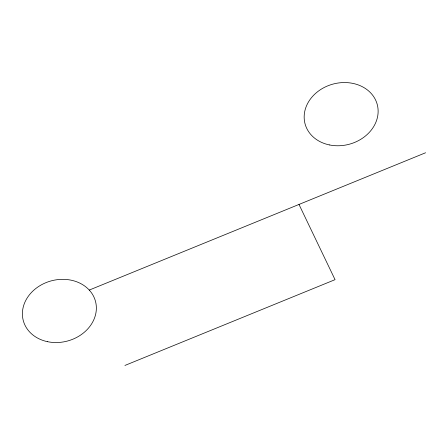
<?xml version="1.0" encoding="UTF-8"?>
<svg xmlns="http://www.w3.org/2000/svg" width="448" height="448" viewBox="0 0 448 448"><rect width="100%" height="100%" fill="white"/><g stroke="black" fill="none" stroke-linecap="round" stroke-linejoin="round"><path stroke-width="0.67" d="M89.264 290.069L425.6 152.757M124.914 365.45L335.054 279.664L298.995 204.445M329.442 144.934A37.369 31.158 -15 0 0 377.384 105.039A37.369 31.158 -15 0 0 316.618 92.506A37.369 31.158 -15 0 0 329.442 144.934M47.678 341.718A37.369 31.158 -15 0 0 95.614 301.823A37.369 31.158 -15 0 0 34.849 289.29A37.369 31.158 -15 0 0 47.678 341.718"/></g></svg>
